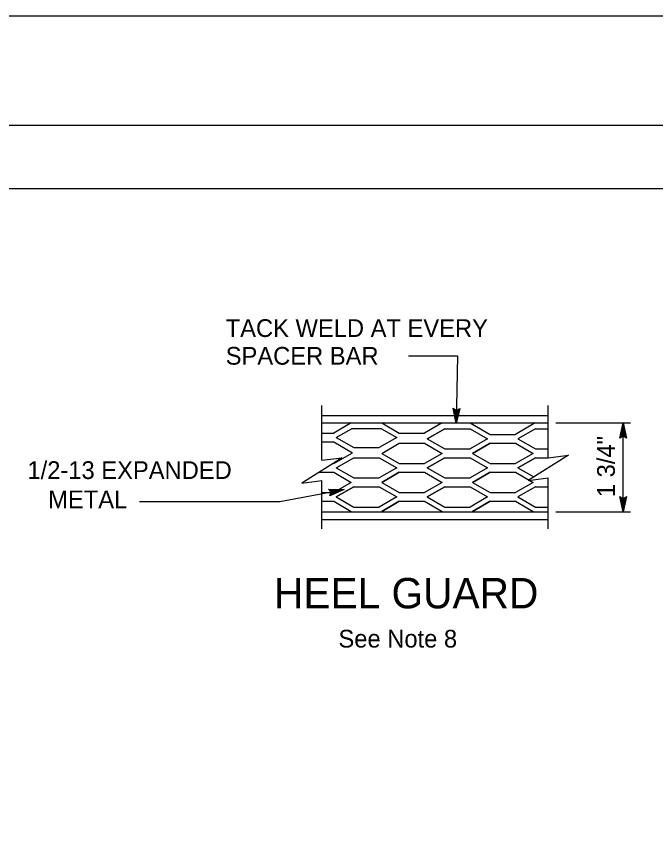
# Model space of a CAD drawing. Extents: x -894 to 866, y -472 to 714.
# Drawn here: x 145.2 to 397.6, y 393.1 to 713.6 of the extents above; entities that cross this region are included whole.
import ezdxf

# ---------------------------------------------------------------- set-up
doc = ezdxf.new("R2010")
doc.units = 0
for name, color, linetype in [('56 Stage 3 Anno', 7, 'Continuous'), ('57 Undefined', 7, 'Continuous'), ('60 Nongeo Data', 7, 'Continuous'), ('border_PLOTTING-ELEMENTS', 7, 'Continuous'), ('border_rw_22x34_Cut_Lines', 7, 'Continuous'), ('border_SHEET', 7, 'Continuous')]:
    doc.layers.add(name, color=color, linetype=linetype)

msp = doc.modelspace()

# ---------------------------------------------------------------- linework, layer by layer
at = {"layer": '56 Stage 3 Anno'}
for p, q in [((299.98, 579.44), (319.37, 579.44)), ((319.37, 579.44), (318.83, 552.74)), ((318.83, 552.74), (317.62, 558.77)), ((317.62, 558.77), (317.62, 558.77)), ((317.62, 558.77), (318.93, 557.94)), ((318.85, 554.13), (317.97, 558.53)), ((318.88, 555.51), (318.32, 558.34)), ((318.91, 556.89), (318.67, 558.1)), ((320.29, 558.71), (318.83, 552.74)), ((319.93, 558.51), (318.85, 554.12)), ((319.56, 558.28), (318.88, 555.51)), ((319.21, 558.11), (318.91, 556.89)), ((318.93, 557.94), (320.29, 558.71)), ((320.29, 558.71), (320.29, 558.71)), ((318.83, 552.74), (318.83, 552.74)), ((358.19, 552.96), (387.63, 552.96)), ((383.36, 546.96), (384.7, 552.96)), ((383.71, 547.18), (384.7, 551.58)), ((384.7, 517.86), (384.7, 552.96)), ((384.7, 552.96), (384.7, 552.96)), ((384.7, 552.96), (386.03, 546.96)), ((384.7, 551.57), (385.67, 547.2)), ((384.07, 547.41), (384.69, 550.2)), ((384.42, 547.59), (384.69, 548.82)), ((384.69, 550.2), (385.32, 547.38)), ((384.69, 548.82), (384.96, 547.61)), ((384.7, 547.76), (383.36, 546.96)), ((383.36, 546.96), (383.36, 546.96)), ((386.03, 546.96), (384.7, 547.76)), ((386.03, 546.96), (386.03, 546.96)), ((249.2, 521.96), (274.55, 526.64)), ((269.44, 525.7), (268.41, 526.87)), ((268.41, 526.87), (268.41, 526.87)), ((268.41, 526.87), (274.55, 526.64)), ((268.68, 526.56), (273.19, 526.39)), ((274.55, 526.64), (268.89, 524.24)), ((268.89, 524.24), (269.44, 525.7)), ((268.98, 526.25), (271.83, 526.14)), ((273.18, 526.38), (269.06, 524.64)), ((271.83, 526.14), (269.17, 525.01)), ((269.22, 525.94), (270.47, 525.89)), ((270.47, 525.89), (269.33, 525.41)), ((274.55, 526.64), (274.55, 526.64)), ((268.89, 524.24), (268.89, 524.24)), ((384.7, 517.86), (383.37, 523.86)), ((383.37, 523.86), (383.37, 523.86)), ((383.37, 523.86), (384.7, 523.06)), ((384.69, 519.25), (383.73, 523.63)), ((384.7, 520.63), (384.07, 523.45)), ((384.7, 522.01), (384.43, 523.22)), ((384.7, 523.06), (386.04, 523.86)), ((386.04, 523.86), (384.7, 517.86)), ((385.68, 523.65), (384.7, 519.24)), ((385.32, 523.41), (384.7, 520.63)), ((384.97, 523.24), (384.7, 522.01)), ((386.04, 523.86), (386.04, 523.86)), ((193.78, 521.97), (241.41, 521.97)), ((239.83, 521.96), (249.2, 521.96)), ((358.19, 517.86), (387.63, 517.86)), ((384.7, 517.86), (384.7, 517.86))]:
    msp.add_line(p, q, dxfattribs=at)
at = {"layer": '60 Nongeo Data'}
for p, q in [((265.84, 538.23), (265.84, 559.84)), ((355.17, 539.24), (355.17, 559.84)), ((265.87, 555.96), (355.19, 555.96)), ((265.87, 552.96), (355.19, 552.96)), ((277.42, 552.96), (270.5, 548.96)), ((289.42, 552.96), (296.35, 548.96)), ((289.42, 552.96), (296.35, 548.96)), ((313.28, 552.96), (306.35, 548.96)), ((324.35, 552.96), (332.21, 548.43)), ((325.28, 552.43), (332.21, 548.43)), ((350.06, 552.96), (342.21, 548.43)), ((265.87, 548.96), (270.5, 548.96)), ((271.5, 547.23), (277.5, 550.7)), ((289.35, 550.7), (277.5, 550.7)), ((289.35, 550.7), (295.35, 547.23)), ((296.35, 548.96), (306.35, 548.96)), ((307.35, 546.7), (314.28, 550.7)), ((307.35, 546.7), (314.28, 550.7)), ((314.28, 550.7), (307.35, 546.7)), ((307.35, 546.7), (314.28, 550.7)), ((307.35, 546.7), (314.28, 550.7)), ((314.28, 550.7), (324.28, 550.7)), ((324.28, 550.7), (331.21, 546.7)), ((324.28, 550.7), (331.21, 546.7)), ((332.21, 548.43), (342.21, 548.43)), ((350.14, 550.7), (343.21, 546.7)), ((350.14, 550.7), (355.19, 550.7)), ((265.87, 545.5), (270.5, 545.5)), ((270.5, 545.5), (277.89, 541.23)), ((271.5, 547.23), (278.42, 543.23)), ((271.5, 547.23), (278.42, 543.23)), ((295.35, 547.23), (288.42, 543.23)), ((295.35, 547.23), (288.42, 543.23)), ((289.42, 540.96), (296.35, 544.96)), ((289.42, 540.96), (296.35, 544.96)), ((296.35, 544.96), (306.35, 544.96)), ((306.35, 544.96), (313.28, 540.96)), ((307.35, 546.7), (314.28, 542.7)), ((307.35, 546.7), (314.28, 542.7)), ((307.35, 546.7), (314.28, 542.7)), ((331.21, 546.7), (324.28, 542.7)), ((331.21, 546.7), (324.28, 542.7)), ((332.21, 544.96), (325.28, 540.96)), ((325.28, 540.96), (332.21, 544.96)), ((325.28, 540.96), (332.21, 544.96)), ((332.21, 544.96), (325.28, 540.96)), ((332.21, 544.96), (325.28, 540.96)), ((325.28, 540.96), (332.21, 544.96)), ((325.28, 540.96), (332.21, 544.96)), ((332.21, 544.96), (342.21, 544.96)), ((332.21, 544.96), (342.21, 544.96)), ((332.21, 544.96), (342.21, 544.96)), ((332.21, 544.96), (342.21, 544.96)), ((342.21, 544.96), (349.14, 540.96)), ((342.21, 544.96), (349.14, 540.96)), ((343.21, 546.7), (350.14, 542.7)), ((278.42, 543.23), (288.42, 543.23)), ((278.42, 543.23), (288.42, 543.23)), ((314.28, 542.7), (324.28, 542.7)), ((314.28, 542.7), (324.28, 542.7)), ((350.14, 542.7), (355.19, 542.7)), ((270.5, 536.96), (277.89, 541.23)), ((271.5, 535.23), (278.42, 539.23)), ((271.5, 535.23), (278.42, 539.23)), ((278.42, 539.23), (288.42, 539.23)), ((278.42, 539.23), (288.42, 539.23)), ((288.42, 539.23), (295.35, 535.23)), ((289.42, 540.96), (296.35, 536.96)), ((313.28, 540.96), (306.35, 536.96)), ((314.28, 539.23), (307.35, 535.23)), ((307.35, 535.23), (314.28, 539.23)), ((307.35, 535.23), (314.28, 539.23)), ((314.28, 539.23), (324.28, 539.23)), ((324.28, 539.23), (331.21, 535.23)), ((325.28, 540.96), (332.21, 536.96)), ((325.28, 540.96), (332.21, 536.96)), ((325.28, 540.96), (332.21, 536.96)), ((349.14, 540.96), (342.21, 536.96)), ((349.14, 540.96), (342.21, 536.96)), ((350.14, 539.23), (343.21, 535.23)), ((343.21, 535.23), (350.14, 539.23)), ((343.21, 535.23), (350.14, 539.23)), ((350.14, 539.23), (343.21, 535.23)), ((350.14, 539.23), (343.21, 535.23)), ((343.21, 535.23), (350.14, 539.23)), ((343.21, 535.23), (350.14, 539.23)), ((343.21, 535.23), (350.14, 539.23)), ((343.21, 535.23), (350.14, 539.23)), ((350.14, 539.23), (343.21, 535.23)), ((350.14, 539.23), (355.19, 539.23)), ((350.14, 539.23), (355.19, 539.23)), ((350.14, 539.23), (355.19, 539.23)), ((350.14, 539.23), (355.19, 539.23)), ((271.5, 535.23), (278.42, 531.23)), ((295.35, 535.23), (288.42, 531.23)), ((296.35, 536.96), (306.35, 536.96)), ((307.35, 535.23), (314.28, 531.23)), ((331.21, 535.23), (324.28, 531.23)), ((332.21, 536.96), (342.21, 536.96)), ((332.21, 536.96), (342.21, 536.96)), ((343.21, 535.23), (349.42, 531.64)), ((343.21, 535.23), (349.42, 531.64)), ((264.68, 533.5), (270.5, 533.5)), ((270.5, 533.5), (277.42, 529.5)), ((296.35, 533.5), (289.42, 529.5)), ((289.42, 529.5), (296.35, 533.5)), ((289.42, 529.5), (296.35, 533.5)), ((296.35, 533.5), (306.35, 533.5)), ((296.35, 533.5), (306.35, 533.5)), ((306.35, 533.5), (313.28, 529.5)), ((332.21, 533.5), (325.28, 529.5)), ((332.21, 533.5), (325.28, 529.5)), ((332.21, 533.5), (325.28, 529.5)), ((325.28, 529.5), (332.21, 533.5)), ((325.28, 529.5), (332.21, 533.5)), ((332.21, 533.5), (325.28, 529.5)), ((332.21, 533.5), (325.28, 529.5)), ((325.28, 529.5), (332.21, 533.5)), ((325.28, 529.5), (332.21, 533.5)), ((332.21, 533.5), (325.28, 529.5)), ((332.21, 533.5), (325.28, 529.5)), ((332.21, 533.5), (325.28, 529.5)), ((325.28, 529.5), (332.21, 533.5)), ((325.28, 529.5), (332.21, 533.5)), ((332.21, 533.5), (325.28, 529.5)), ((332.21, 533.5), (325.28, 529.5)), ((325.28, 529.5), (332.21, 533.5)), ((325.28, 529.5), (332.21, 533.5)), ((332.21, 533.5), (342.21, 533.5)), ((332.21, 533.5), (342.21, 533.5)), ((332.21, 533.5), (342.21, 533.5)), ((332.21, 533.5), (342.21, 533.5)), ((332.21, 533.5), (342.21, 533.5)), ((332.21, 533.5), (342.21, 533.5)), ((332.21, 533.5), (342.21, 533.5)), ((332.21, 533.5), (342.21, 533.5)), ((342.21, 533.5), (349.14, 529.5)), ((342.21, 533.5), (349.14, 529.5)), ((342.21, 533.5), (349.14, 529.5)), ((342.21, 533.5), (349.14, 529.5)), ((342.21, 533.5), (349.14, 529.5)), ((342.21, 533.5), (349.14, 529.5)), ((265.84, 511.13), (265.84, 530.23)), ((277.42, 529.5), (270.5, 525.5)), ((278.42, 531.23), (288.42, 531.23)), ((289.42, 529.5), (296.35, 525.5)), ((313.28, 529.5), (306.35, 525.5)), ((314.28, 531.23), (324.28, 531.23)), ((325.28, 529.5), (332.21, 525.5)), ((325.28, 529.5), (332.21, 525.5)), ((325.28, 529.5), (332.21, 525.5)), ((325.28, 529.5), (332.21, 525.5)), ((325.28, 529.5), (332.21, 525.5)), ((325.28, 529.5), (332.21, 525.5)), ((349.14, 529.5), (342.21, 525.5)), ((349.14, 529.5), (342.21, 525.5)), ((349.14, 529.5), (342.21, 525.5)), ((349.14, 529.5), (342.21, 525.5)), ((349.14, 529.5), (342.21, 525.5)), ((349.14, 529.5), (342.21, 525.5)), ((355.17, 511.13), (355.17, 531.24)), ((278.42, 527.77), (271.5, 523.77)), ((278.42, 527.77), (271.5, 523.77)), ((271.5, 523.77), (278.42, 527.77)), ((271.5, 523.77), (278.42, 527.77)), ((278.42, 527.77), (271.5, 523.77)), ((278.42, 527.77), (271.5, 523.77)), ((271.5, 523.77), (278.42, 527.77)), ((271.5, 523.77), (278.42, 527.77)), ((278.42, 527.77), (288.42, 527.77)), ((278.42, 527.77), (288.42, 527.77)), ((278.42, 527.77), (288.42, 527.77)), ((278.42, 527.77), (288.42, 527.77)), ((288.42, 527.77), (295.35, 523.77)), ((288.42, 527.77), (295.35, 523.77)), ((288.42, 527.77), (295.35, 523.77)), ((314.28, 527.77), (307.35, 523.77)), ((314.28, 527.77), (307.35, 523.77)), ((307.35, 523.77), (314.28, 527.77)), ((307.35, 523.77), (314.28, 527.77)), ((314.28, 527.77), (307.35, 523.77)), ((314.28, 527.77), (307.35, 523.77)), ((307.35, 523.77), (314.28, 527.77)), ((307.35, 523.77), (314.28, 527.77)), ((314.28, 527.77), (324.28, 527.77)), ((314.28, 527.77), (324.28, 527.77)), ((314.28, 527.77), (324.28, 527.77)), ((314.28, 527.77), (324.28, 527.77)), ((324.28, 527.77), (331.21, 523.77)), ((324.28, 527.77), (331.21, 523.77)), ((350.14, 527.77), (343.21, 523.77)), ((350.14, 527.77), (355.19, 527.77)), ((265.87, 525.5), (270.5, 525.5)), ((271.5, 523.77), (278.42, 519.77)), ((271.5, 523.77), (278.42, 519.77)), ((271.5, 523.77), (278.42, 519.77)), ((295.35, 523.77), (288.42, 519.77)), ((295.35, 523.77), (288.42, 519.77)), ((295.35, 523.77), (288.42, 519.77)), ((296.35, 525.5), (306.35, 525.5)), ((307.35, 523.77), (314.28, 519.77)), ((307.35, 523.77), (314.28, 519.77)), ((307.35, 523.77), (314.28, 519.77)), ((331.21, 523.77), (324.28, 519.77)), ((331.21, 523.77), (324.28, 519.77)), ((332.21, 525.5), (342.21, 525.5)), ((332.21, 525.5), (342.21, 525.5)), ((332.21, 525.5), (342.21, 525.5)), ((332.21, 525.5), (342.21, 525.5)), ((343.21, 523.77), (350.14, 519.77)), ((265.87, 522.03), (270.5, 522.03)), ((270.5, 522.03), (277.42, 518.03)), ((278.42, 519.77), (288.42, 519.77)), ((278.42, 519.77), (288.42, 519.77)), ((296.35, 522.03), (289.42, 518.03)), ((296.35, 522.03), (289.42, 518.03)), ((289.42, 518.03), (296.35, 522.03)), ((289.42, 518.03), (296.35, 522.03)), ((296.35, 522.03), (289.42, 518.03)), ((296.35, 522.03), (289.42, 518.03)), ((289.42, 518.03), (296.35, 522.03)), ((289.42, 518.03), (296.35, 522.03)), ((296.35, 522.03), (306.35, 522.03)), ((296.35, 522.03), (306.35, 522.03)), ((296.35, 522.03), (306.35, 522.03)), ((296.35, 522.03), (306.35, 522.03)), ((306.35, 522.03), (313.28, 518.03)), ((306.35, 522.03), (313.28, 518.03)), ((306.35, 522.03), (313.28, 518.03)), ((314.28, 519.77), (324.28, 519.77)), ((314.28, 519.77), (324.28, 519.77)), ((332.21, 522.03), (325.28, 518.03)), ((325.28, 518.03), (332.21, 522.03)), ((325.28, 518.03), (332.21, 522.03)), ((332.21, 522.03), (325.28, 518.03)), ((332.21, 522.03), (325.28, 518.03)), ((325.28, 518.03), (332.21, 522.03)), ((325.28, 518.03), (332.21, 522.03)), ((325.28, 518.03), (332.21, 522.03)), ((325.28, 518.03), (332.21, 522.03)), ((332.21, 522.03), (325.28, 518.03)), ((332.21, 522.03), (325.28, 518.03)), ((332.21, 522.03), (325.28, 518.03)), ((332.21, 522.03), (325.28, 518.03)), ((325.28, 518.03), (332.21, 522.03)), ((325.28, 518.03), (332.21, 522.03)), ((332.21, 522.03), (325.28, 518.03)), ((332.21, 522.03), (325.28, 518.03)), ((325.28, 518.03), (332.21, 522.03)), ((325.28, 518.03), (332.21, 522.03)), ((332.21, 522.03), (325.28, 518.03)), ((332.21, 522.03), (325.28, 518.03)), ((332.21, 522.03), (325.28, 518.03)), ((325.28, 518.03), (332.21, 522.03)), ((325.28, 518.03), (332.21, 522.03)), ((332.21, 522.03), (325.28, 518.03)), ((332.21, 522.03), (325.28, 518.03)), ((325.28, 518.03), (332.21, 522.03)), ((325.28, 518.03), (332.21, 522.03)), ((332.21, 522.03), (342.21, 522.03)), ((332.21, 522.03), (342.21, 522.03)), ((332.21, 522.03), (342.21, 522.03)), ((332.21, 522.03), (342.21, 522.03)), ((332.21, 522.03), (342.21, 522.03)), ((332.21, 522.03), (342.21, 522.03)), ((332.21, 522.03), (342.21, 522.03)), ((332.21, 522.03), (342.21, 522.03)), ((342.21, 522.03), (349.14, 518.03)), ((342.21, 522.03), (349.14, 518.03)), ((342.21, 522.03), (349.14, 518.03)), ((342.21, 522.03), (349.14, 518.03)), ((342.21, 522.03), (349.14, 518.03)), ((342.21, 522.03), (349.14, 518.03)), ((350.14, 519.77), (355.19, 519.77)), ((265.87, 517.86), (355.19, 517.86)), ((265.87, 514.86), (355.19, 514.86))]:
    msp.add_line(p, q, dxfattribs=at)
for points in [[(265.84, 538.23), (273.84, 539.23), (257.84, 529.23), (265.84, 530.23)], [(355.17, 539.24), (363.17, 540.24), (347.17, 530.24), (355.17, 531.24)]]:
    msp.add_lwpolyline(points, dxfattribs=at)
at = {"layer": 'border_PLOTTING-ELEMENTS'}
for points in [[(-894.04, -472.44), (865.96, -472.44), (865.96, 713.56), (-894.04, 713.56)], [(-864.04, 670.56), (835.96, 670.56), (835.96, -429.44), (-864.04, -429.44)]]:
    msp.add_lwpolyline(points, close=True, dxfattribs=at)
at = {"layer": 'border_rw_22x34_Cut_Lines'}
msp.add_lwpolyline([(-864.04, 670.56), (835.96, 670.56), (835.96, -429.44), (-864.04, -429.44)], close=True, dxfattribs=at)
at = {"layer": 'border_SHEET'}
msp.add_line((-814.04, 645.56), (810.96, 645.56), dxfattribs=at)

# ---------------------------------------------------------------- texts
at = {"layer": '57 Undefined'}
for s, height, p in [('TACK WELD AT EVERY', 7, (227.85, 586.92)), ('SPACER BAR', 7, (227.85, 575.98)), ('1/2-13 EXPANDED', 7, (149.61, 530.84)), ('METAL', 7, (157.8, 519.29)), ('HEEL GUARD', 12, (246.93, 479.75)), ('See Note 8', 7, (272.36, 464.28))]:
    msp.add_text(s, height=height, dxfattribs=at).set_placement(p)
msp.add_text('1 3/4"', height=7, rotation=90, dxfattribs=at).set_placement((381.46, 523.67))

doc.saveas('drawing.dxf')
